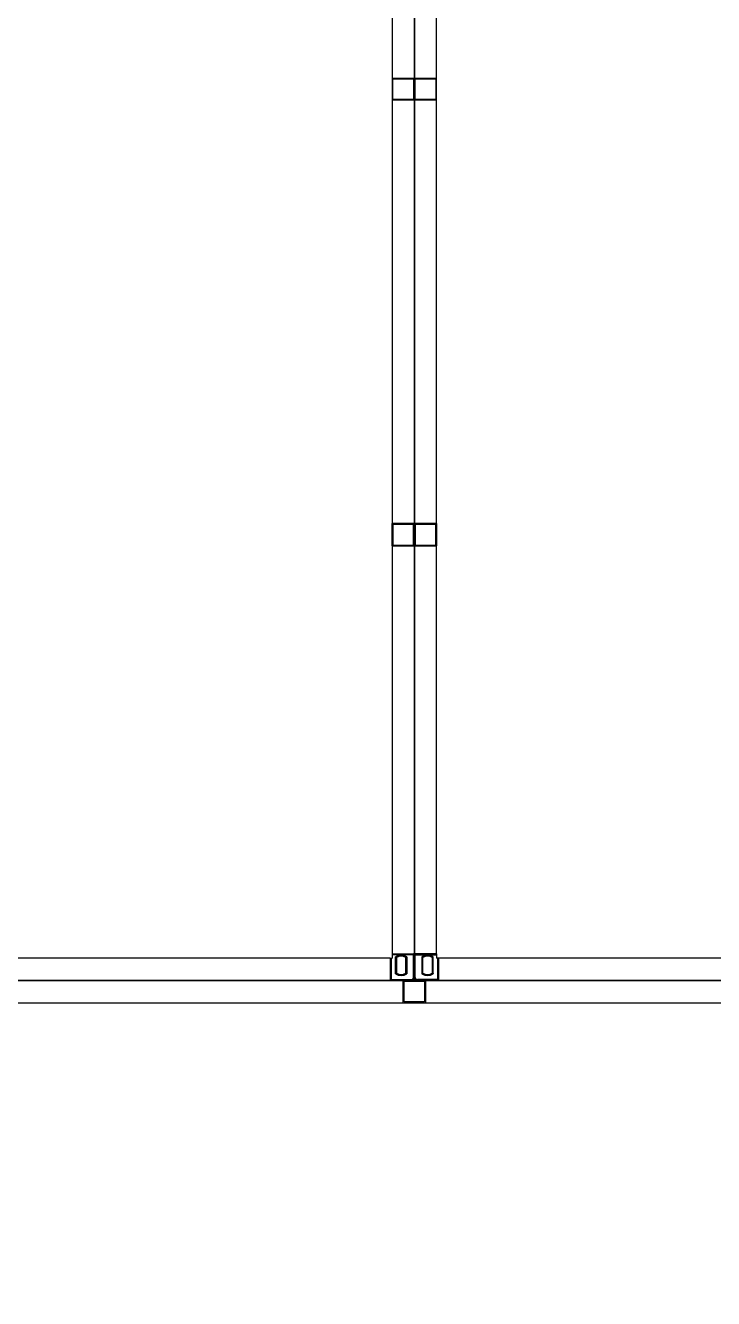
# Model space of a CAD drawing. Header units: millimetres. Extents: x -300 to 383236, y -195106 to -144646.
# Drawn here: x 377914 to 378192, y -150126 to -149612 of the extents above; entities that cross this region are included whole.
import ezdxf

# ---------------------------------------------------------------- set-up
doc = ezdxf.new("R2010")
doc.units = ezdxf.units.MM
doc.header["$LTSCALE"] = 60

# ---------------------------------------------------------------- blocks, each defined once
blk = doc.blocks.new('KEY PLAN_NEW')
at = {"color": 253}
for p, q in [((-1226.86, -1135.5), (-1226.86, -1428.38)), ((-1220.86, -1428.38), (-1220.86, -1135.5)), ((-1226.86, -1310.44), (-1226.86, -1313.44)), ((-1226.86, -1310.44), (-1223.86, -1310.44)), ((-1226.74, -1313.32), (-1226.74, -1310.56)), ((-1226.74, -1310.56), (-1223.98, -1310.56)), ((-1223.98, -1310.56), (-1223.98, -1313.32)), ((-1223.98, -1310.56), (-1223.98, -1313.32)), ((-1223.86, -1313.44), (-1223.86, -1310.44)), ((-1223.86, -1310.44), (-1223.86, -1313.44)), ((-1223.86, -1310.44), (-1220.86, -1310.44)), ((-1223.74, -1313.32), (-1223.74, -1310.56)), ((-1223.74, -1310.56), (-1220.98, -1310.56)), ((-1220.98, -1310.56), (-1220.98, -1313.32)), ((-1220.98, -1310.56), (-1220.98, -1313.32)), ((-1220.86, -1313.44), (-1220.86, -1310.44)), ((-1223.86, -1313.44), (-1226.86, -1313.44)), ((-1223.98, -1313.32), (-1226.74, -1313.32)), ((-1220.86, -1313.44), (-1223.86, -1313.44)), ((-1220.98, -1313.32), (-1223.74, -1313.32)), ((-1226.86, -1373.44), (-1226.86, -1370.44)), ((-1223.86, -1370.44), (-1226.86, -1370.44)), ((-1223.98, -1370.56), (-1226.74, -1370.56)), ((-1226.74, -1370.56), (-1226.74, -1373.32)), ((-1223.98, -1373.32), (-1223.98, -1370.56)), ((-1223.98, -1373.32), (-1223.98, -1370.56)), ((-1223.86, -1370.44), (-1223.86, -1373.44)), ((-1223.86, -1373.44), (-1223.86, -1370.44)), ((-1220.86, -1370.44), (-1223.86, -1370.44)), ((-1220.98, -1370.56), (-1223.74, -1370.56)), ((-1223.74, -1370.56), (-1223.74, -1373.32)), ((-1220.98, -1373.32), (-1220.98, -1370.56)), ((-1220.98, -1373.32), (-1220.98, -1370.56)), ((-1220.86, -1370.44), (-1220.86, -1373.44)), ((-1226.86, -1373.44), (-1223.86, -1373.44)), ((-1226.74, -1373.32), (-1223.98, -1373.32)), ((-1223.86, -1373.44), (-1220.86, -1373.44)), ((-1223.74, -1373.32), (-1220.98, -1373.32)), ((-1227.1, -1428.94), (-1280.62, -1428.94)), ((-1227.1, -1428.94), (-1226.86, -1428.94)), ((-1226.86, -1428.38), (-1226.86, -1428.94)), ((-1220.86, -1428.38), (-1220.86, -1428.94)), ((-1220.62, -1428.94), (-1220.86, -1428.94)), ((-1167.1, -1428.94), (-1220.62, -1428.94)), ((-1225.36, -1434.94), (-1225.36, -1431.94)), ((-1222.36, -1431.94), (-1225.36, -1431.94)), ((-1225.24, -1432.06), (-1222.48, -1432.06)), ((-1225.24, -1432.06), (-1222.48, -1432.06)), ((-1225.24, -1434.82), (-1225.24, -1432.06)), ((-1222.48, -1432.06), (-1222.48, -1434.82)), ((-1222.36, -1431.94), (-1222.36, -1434.94)), ((-1280.3, -1434.94), (-987.42, -1434.94)), ((-1225.36, -1434.94), (-1222.36, -1434.94)), ((-1222.48, -1434.82), (-1225.24, -1434.82))]:
    blk.add_line(p, q, dxfattribs=at)
at = {"color": 253, "linetype": 'Continuous'}
for p, q in [((-1227.1, -1428.94), (-1227.1, -1431.94)), ((-1226.98, -1428.94), (-1226.98, -1431.82)), ((-1226.86, -1428.38), (-1223.86, -1428.38)), ((-1223.98, -1428.5), (-1226.86, -1428.5)), ((-1226.4, -1431.04), (-1226.4, -1428.78)), ((-1226.28, -1428.85), (-1226.28, -1430.98)), ((-1225.01, -1430.98), (-1225.01, -1428.85)), ((-1224.89, -1428.78), (-1224.89, -1431.04)), ((-1223.98, -1428.38), (-1223.98, -1428.5)), ((-1223.98, -1428.5), (-1223.86, -1428.5)), ((-1223.98, -1431.53), (-1223.98, -1428.5)), ((-1220.86, -1428.38), (-1223.86, -1428.38)), ((-1223.74, -1428.5), (-1223.86, -1428.5)), ((-1223.74, -1428.38), (-1223.74, -1428.5)), ((-1223.74, -1428.5), (-1220.86, -1428.5)), ((-1223.74, -1431.53), (-1223.74, -1428.5)), ((-1222.84, -1428.78), (-1222.84, -1431.04)), ((-1222.72, -1430.98), (-1222.72, -1428.85)), ((-1221.45, -1428.85), (-1221.45, -1430.98)), ((-1221.33, -1431.04), (-1221.33, -1428.78)), ((-1220.74, -1428.94), (-1220.74, -1431.82)), ((-1220.62, -1428.94), (-1220.62, -1431.94)), ((-1227.1, -1431.82), (-1226.98, -1431.82)), ((-1226.98, -1431.94), (-1226.98, -1431.82)), ((-1226.98, -1431.82), (-1224.27, -1431.82)), ((-1224.27, -1431.82), (-1224.27, -1431.94)), ((-1223.98, -1431.53), (-1223.86, -1431.53)), ((-1223.98, -1431.82), (-1223.98, -1431.82)), ((-1223.98, -1431.82), (-1223.98, -1431.82)), ((-1223.74, -1431.53), (-1223.86, -1431.53)), ((-1223.74, -1431.82), (-1223.74, -1431.82)), ((-1223.74, -1431.82), (-1223.74, -1431.82)), ((-1223.45, -1431.82), (-1223.45, -1431.94)), ((-1220.74, -1431.82), (-1223.45, -1431.82)), ((-1220.74, -1431.94), (-1220.74, -1431.82)), ((-1220.62, -1431.82), (-1220.74, -1431.82))]:
    blk.add_line(p, q, dxfattribs=at)
at = {"color": 253}
for points in [[(-1283.86, -1131.94), (-1223.86, -1131.94), (-1223.86, -1431.94), (-1283.86, -1431.94)], [(-1223.86, -1131.94), (-1163.86, -1131.94), (-1163.86, -1431.94), (-1223.86, -1431.94)], [(-1283.86, -1491.94), (-1283.86, -1431.94), (-983.86, -1431.94), (-983.86, -1491.94)]]:
    blk.add_lwpolyline(points, close=True, dxfattribs=at)
at = {"color": 253, "linetype": 'Continuous'}
for centre, radius, start, end in [((-1225.64, -1429.91), 1.36, 56.2792, 123.7208), ((-1225.64, -1429.91), 1.24, 59.1964, 120.8036), ((-1223.98, -1428.5), 0.12, 0, 90), ((-1223.74, -1428.5), 0.12, 90, 180), ((-1222.08, -1429.91), 1.36, 56.2792, 123.7208), ((-1222.08, -1429.91), 1.24, 59.1964, 120.8036), ((-1225.64, -1429.91), 1.36, 236.2792, 303.7208), ((-1225.64, -1429.91), 1.24, 239.1964, 300.8036), ((-1222.08, -1429.91), 1.36, 236.2792, 303.7208), ((-1222.08, -1429.91), 1.24, 239.1964, 300.8036), ((-1226.98, -1431.82), 0.12, 180, 270), ((-1224.27, -1431.53), 0.41, 270, 0), ((-1224.27, -1431.53), 0.29, 270, 0), ((-1223.45, -1431.53), 0.41, 180, 270), ((-1223.45, -1431.53), 0.29, 180, 270), ((-1220.74, -1431.82), 0.12, 270, 0)]:
    blk.add_arc(centre, radius, start, end, dxfattribs=at)
for points, knots in [([(-1226.28, -1428.85), (-1226.28, -1428.85, 46), (-1226.28, -1428.85, 46), (-1226.28, -1428.85, 46), (-1226.28, -1428.85, 46), (-1226.28, -1428.85, 46), (-1226.28, -1428.85, 46), (-1226.28, -1428.85, 46), (-1226.28, -1428.85, 46), (-1226.28, -1428.85, 46), (-1226.28, -1428.84, 46), (-1226.29, -1428.84, 46), (-1226.29, -1428.84, 46), (-1226.29, -1428.84, 46), (-1226.29, -1428.84, 46), (-1226.29, -1428.84, 46), (-1226.3, -1428.84, 46), (-1226.3, -1428.84, 46), (-1226.3, -1428.84, 46), (-1226.3, -1428.84, 46), (-1226.3, -1428.83, 46), (-1226.3, -1428.83, 46), (-1226.31, -1428.83, 46), (-1226.31, -1428.83, 46), (-1226.32, -1428.83, 46), (-1226.32, -1428.83, 46), (-1226.32, -1428.82, 46), (-1226.32, -1428.82, 46), (-1226.32, -1428.82, 46), (-1226.32, -1428.82, 46), (-1226.33, -1428.82, 46), (-1226.33, -1428.82, 46), (-1226.34, -1428.82, 46), (-1226.34, -1428.81, 46), (-1226.35, -1428.81, 46), (-1226.35, -1428.81, 46), (-1226.35, -1428.81, 46), (-1226.35, -1428.81, 46), (-1226.36, -1428.8, 46), (-1226.36, -1428.8, 46), (-1226.36, -1428.8, 46), (-1226.36, -1428.8, 46), (-1226.37, -1428.8, 46), (-1226.37, -1428.8, 46), (-1226.38, -1428.79, 46), (-1226.38, -1428.79, 46), (-1226.39, -1428.79, 46), (-1226.39, -1428.79, 46), (-1226.39, -1428.78, 46), (-1226.39, -1428.78, 46), (-1226.39, -1428.78, 46), (-1226.4, -1428.78, 46), (-1226.4, -1428.78, 46), (-1226.4, -1428.78, 46)], [0, 0, 0, 0, 0.06206, 0.12459, 0.12459, 0.155854, 0.155854, 0.171487, 0.171487, 0.187119, 0.187119, 0.249648, 0.249648, 0.312178, 0.312178, 0.343442, 0.343442, 0.359075, 0.359075, 0.374707, 0.374707, 0.437236, 0.437236, 0.499766, 0.499766, 0.53103, 0.53103, 0.546663, 0.546663, 0.562295, 0.562295, 0.624824, 0.624824, 0.687353, 0.687353, 0.749883, 0.749883, 0.765515, 0.765515, 0.781147, 0.781147, 0.812412, 0.812412, 0.874941, 0.874941, 0.937471, 0.937471, 0.968735, 0.968735, 0.984368, 0.992184, 0.992184, 1, 1, 1, 1]), ([(-1224.89, -1428.78), (-1224.89, -1428.78, 46), (-1224.89, -1428.78, 46), (-1224.89, -1428.78, 46), (-1224.89, -1428.78, 46), (-1224.89, -1428.78, 46), (-1224.89, -1428.79, 46), (-1224.9, -1428.79, 46), (-1224.9, -1428.79, 46), (-1224.91, -1428.79, 46), (-1224.91, -1428.8, 46), (-1224.92, -1428.8, 46), (-1224.92, -1428.8, 46), (-1224.92, -1428.8, 46), (-1224.93, -1428.8, 46), (-1224.93, -1428.8, 46), (-1224.93, -1428.81, 46), (-1224.93, -1428.81, 46), (-1224.93, -1428.81, 46), (-1224.94, -1428.81, 46), (-1224.94, -1428.81, 46), (-1224.95, -1428.82, 46), (-1224.95, -1428.82, 46), (-1224.96, -1428.82, 46), (-1224.96, -1428.82, 46), (-1224.96, -1428.82, 46), (-1224.96, -1428.82, 46), (-1224.96, -1428.82, 46), (-1224.97, -1428.83, 46), (-1224.97, -1428.83, 46), (-1224.97, -1428.83, 46), (-1224.97, -1428.83, 46), (-1224.98, -1428.83, 46), (-1224.98, -1428.83, 46), (-1224.99, -1428.84, 46), (-1224.99, -1428.84, 46), (-1224.99, -1428.84, 46), (-1224.99, -1428.84, 46), (-1224.99, -1428.84, 46), (-1224.99, -1428.84, 46), (-1224.99, -1428.84, 46), (-1224.99, -1428.84, 46), (-1225, -1428.84, 46), (-1225, -1428.84, 46), (-1225, -1428.85, 46), (-1225, -1428.85, 46), (-1225, -1428.85, 46), (-1225, -1428.85, 46), (-1225, -1428.85, 46), (-1225, -1428.85, 46), (-1225.01, -1428.85, 46), (-1225.01, -1428.85, 46), (-1225.01, -1428.85, 46), (-1225.01, -1428.85, 46)], [0, 0, 0, 0, 0.00782, 0.00782, 0.015639, 0.031279, 0.031279, 0.062557, 0.062557, 0.125114, 0.125114, 0.187671, 0.187671, 0.21895, 0.21895, 0.234589, 0.234589, 0.250228, 0.250228, 0.312785, 0.312785, 0.375342, 0.375342, 0.437899, 0.437899, 0.453538, 0.453538, 0.469178, 0.469178, 0.500456, 0.500456, 0.563013, 0.563013, 0.62557, 0.62557, 0.641209, 0.641209, 0.656849, 0.656849, 0.688127, 0.688127, 0.750684, 0.750684, 0.813241, 0.813241, 0.828881, 0.828881, 0.84452, 0.84452, 0.875798, 0.875798, 0.938355, 1, 1, 1, 1]), ([(-1222.84, -1428.78), (-1222.84, -1428.78, 46), (-1222.84, -1428.78, 46), (-1222.83, -1428.78, 46), (-1222.83, -1428.78, 46), (-1222.83, -1428.78, 46), (-1222.83, -1428.79, 46), (-1222.83, -1428.79, 46), (-1222.82, -1428.79, 46), (-1222.82, -1428.79, 46), (-1222.81, -1428.8, 46), (-1222.81, -1428.8, 46), (-1222.8, -1428.8, 46), (-1222.8, -1428.8, 46), (-1222.8, -1428.8, 46), (-1222.8, -1428.8, 46), (-1222.79, -1428.81, 46), (-1222.79, -1428.81, 46), (-1222.79, -1428.81, 46), (-1222.79, -1428.81, 46), (-1222.78, -1428.81, 46), (-1222.78, -1428.82, 46), (-1222.77, -1428.82, 46), (-1222.77, -1428.82, 46), (-1222.76, -1428.82, 46), (-1222.76, -1428.82, 46), (-1222.76, -1428.82, 46), (-1222.76, -1428.82, 46), (-1222.76, -1428.83, 46), (-1222.76, -1428.83, 46), (-1222.75, -1428.83, 46), (-1222.75, -1428.83, 46), (-1222.74, -1428.83, 46), (-1222.74, -1428.83, 46), (-1222.74, -1428.84, 46), (-1222.74, -1428.84, 46), (-1222.74, -1428.84, 46), (-1222.74, -1428.84, 46), (-1222.73, -1428.84, 46), (-1222.73, -1428.84, 46), (-1222.73, -1428.84, 46), (-1222.73, -1428.84, 46), (-1222.73, -1428.84, 46), (-1222.72, -1428.84, 46), (-1222.72, -1428.85, 46), (-1222.72, -1428.85, 46), (-1222.72, -1428.85, 46), (-1222.72, -1428.85, 46), (-1222.72, -1428.85, 46), (-1222.72, -1428.85, 46), (-1222.72, -1428.85, 46), (-1222.72, -1428.85, 46), (-1222.72, -1428.85, 46), (-1222.72, -1428.85, 46)], [0, 0, 0, 0, 0.00782, 0.00782, 0.015639, 0.031279, 0.031279, 0.062557, 0.062557, 0.125114, 0.125114, 0.187671, 0.187671, 0.21895, 0.21895, 0.234589, 0.234589, 0.250228, 0.250228, 0.312785, 0.312785, 0.375342, 0.375342, 0.437899, 0.437899, 0.453538, 0.453538, 0.469178, 0.469178, 0.500456, 0.500456, 0.563013, 0.563013, 0.62557, 0.62557, 0.641209, 0.641209, 0.656849, 0.656849, 0.688127, 0.688127, 0.750684, 0.750684, 0.813241, 0.813241, 0.828881, 0.828881, 0.84452, 0.84452, 0.875798, 0.875798, 0.938355, 1, 1, 1, 1]), ([(-1221.45, -1428.85), (-1221.45, -1428.85, 46), (-1221.45, -1428.85, 46), (-1221.45, -1428.85, 46), (-1221.44, -1428.85, 46), (-1221.44, -1428.85, 46), (-1221.44, -1428.85, 46), (-1221.44, -1428.85, 46), (-1221.44, -1428.85, 46), (-1221.44, -1428.85, 46), (-1221.44, -1428.84, 46), (-1221.44, -1428.84, 46), (-1221.43, -1428.84, 46), (-1221.43, -1428.84, 46), (-1221.43, -1428.84, 46), (-1221.43, -1428.84, 46), (-1221.43, -1428.84, 46), (-1221.43, -1428.84, 46), (-1221.43, -1428.84, 46), (-1221.43, -1428.84, 46), (-1221.42, -1428.83, 46), (-1221.42, -1428.83, 46), (-1221.41, -1428.83, 46), (-1221.41, -1428.83, 46), (-1221.41, -1428.83, 46), (-1221.41, -1428.83, 46), (-1221.4, -1428.82, 46), (-1221.4, -1428.82, 46), (-1221.4, -1428.82, 46), (-1221.4, -1428.82, 46), (-1221.4, -1428.82, 46), (-1221.39, -1428.82, 46), (-1221.39, -1428.82, 46), (-1221.38, -1428.81, 46), (-1221.38, -1428.81, 46), (-1221.37, -1428.81, 46), (-1221.37, -1428.81, 46), (-1221.37, -1428.81, 46), (-1221.37, -1428.8, 46), (-1221.37, -1428.8, 46), (-1221.36, -1428.8, 46), (-1221.36, -1428.8, 46), (-1221.36, -1428.8, 46), (-1221.35, -1428.8, 46), (-1221.35, -1428.79, 46), (-1221.34, -1428.79, 46), (-1221.34, -1428.79, 46), (-1221.33, -1428.79, 46), (-1221.33, -1428.78, 46), (-1221.33, -1428.78, 46), (-1221.33, -1428.78, 46), (-1221.33, -1428.78, 46), (-1221.33, -1428.78, 46), (-1221.33, -1428.78, 46)], [0, 0, 0, 0, 0.06206, 0.12459, 0.12459, 0.155854, 0.155854, 0.171487, 0.171487, 0.187119, 0.187119, 0.249648, 0.249648, 0.312178, 0.312178, 0.343442, 0.343442, 0.359075, 0.359075, 0.374707, 0.374707, 0.437236, 0.437236, 0.499766, 0.499766, 0.53103, 0.53103, 0.546663, 0.546663, 0.562295, 0.562295, 0.624824, 0.624824, 0.687353, 0.687353, 0.749883, 0.749883, 0.765515, 0.765515, 0.781147, 0.781147, 0.812412, 0.812412, 0.874941, 0.874941, 0.937471, 0.937471, 0.968735, 0.968735, 0.984368, 0.992184, 0.992184, 1, 1, 1, 1]), ([(-1226.28, -1430.98), (-1226.28, -1430.98, 46), (-1226.28, -1430.98, 46), (-1226.28, -1430.98, 46), (-1226.28, -1430.98, 46), (-1226.28, -1430.98, 46), (-1226.28, -1430.98, 46), (-1226.28, -1430.98, 46), (-1226.28, -1430.98, 46), (-1226.28, -1430.98, 46), (-1226.28, -1430.98, 46), (-1226.29, -1430.98, 46), (-1226.29, -1430.99, 46), (-1226.29, -1430.99, 46), (-1226.29, -1430.99, 46), (-1226.29, -1430.99, 46), (-1226.3, -1430.99, 46), (-1226.3, -1430.99, 46), (-1226.3, -1430.99, 46), (-1226.3, -1430.99, 46), (-1226.3, -1430.99, 46), (-1226.3, -1430.99, 46), (-1226.31, -1431, 46), (-1226.31, -1431, 46), (-1226.32, -1431, 46), (-1226.32, -1431, 46), (-1226.32, -1431, 46), (-1226.32, -1431, 46), (-1226.32, -1431, 46), (-1226.32, -1431, 46), (-1226.33, -1431.01, 46), (-1226.33, -1431.01, 46), (-1226.34, -1431.01, 46), (-1226.34, -1431.01, 46), (-1226.35, -1431.02, 46), (-1226.35, -1431.02, 46), (-1226.35, -1431.02, 46), (-1226.35, -1431.02, 46), (-1226.36, -1431.02, 46), (-1226.36, -1431.02, 46), (-1226.36, -1431.03, 46), (-1226.36, -1431.03, 46), (-1226.37, -1431.03, 46), (-1226.37, -1431.03, 46), (-1226.38, -1431.03, 46), (-1226.38, -1431.04, 46), (-1226.39, -1431.04, 46), (-1226.39, -1431.04, 46), (-1226.39, -1431.04, 46), (-1226.39, -1431.04, 46), (-1226.39, -1431.04, 46), (-1226.4, -1431.04, 46), (-1226.4, -1431.04, 46), (-1226.4, -1431.04, 46)], [0, 0, 0, 0, 0.06206, 0.12459, 0.12459, 0.155854, 0.155854, 0.171487, 0.171487, 0.187119, 0.187119, 0.249648, 0.249648, 0.312178, 0.312178, 0.343442, 0.343442, 0.359075, 0.359075, 0.374707, 0.374707, 0.437236, 0.437236, 0.499766, 0.499766, 0.53103, 0.53103, 0.546663, 0.546663, 0.562295, 0.562295, 0.624824, 0.624824, 0.687353, 0.687353, 0.749883, 0.749883, 0.765515, 0.765515, 0.781147, 0.781147, 0.812412, 0.812412, 0.874941, 0.874941, 0.937471, 0.937471, 0.968735, 0.968735, 0.984368, 0.992184, 0.992184, 1, 1, 1, 1]), ([(-1224.89, -1431.04), (-1224.89, -1431.04, 46), (-1224.89, -1431.04, 46), (-1224.89, -1431.04, 46), (-1224.89, -1431.04, 46), (-1224.89, -1431.04, 46), (-1224.89, -1431.04, 46), (-1224.9, -1431.04, 46), (-1224.9, -1431.04, 46), (-1224.91, -1431.03, 46), (-1224.91, -1431.03, 46), (-1224.92, -1431.03, 46), (-1224.92, -1431.03, 46), (-1224.92, -1431.03, 46), (-1224.93, -1431.02, 46), (-1224.93, -1431.02, 46), (-1224.93, -1431.02, 46), (-1224.93, -1431.02, 46), (-1224.93, -1431.02, 46), (-1224.94, -1431.02, 46), (-1224.94, -1431.01, 46), (-1224.95, -1431.01, 46), (-1224.95, -1431.01, 46), (-1224.96, -1431.01, 46), (-1224.96, -1431, 46), (-1224.96, -1431, 46), (-1224.96, -1431, 46), (-1224.96, -1431, 46), (-1224.97, -1431, 46), (-1224.97, -1431, 46), (-1224.97, -1431, 46), (-1224.97, -1431, 46), (-1224.98, -1430.99, 46), (-1224.98, -1430.99, 46), (-1224.99, -1430.99, 46), (-1224.99, -1430.99, 46), (-1224.99, -1430.99, 46), (-1224.99, -1430.99, 46), (-1224.99, -1430.99, 46), (-1224.99, -1430.99, 46), (-1224.99, -1430.99, 46), (-1224.99, -1430.99, 46), (-1225, -1430.98, 46), (-1225, -1430.98, 46), (-1225, -1430.98, 46), (-1225, -1430.98, 46), (-1225, -1430.98, 46), (-1225, -1430.98, 46), (-1225, -1430.98, 46), (-1225, -1430.98, 46), (-1225.01, -1430.98, 46), (-1225.01, -1430.98, 46), (-1225.01, -1430.98, 46), (-1225.01, -1430.98, 46)], [0, 0, 0, 0, 0.00782, 0.00782, 0.015639, 0.031279, 0.031279, 0.062557, 0.062557, 0.125114, 0.125114, 0.187671, 0.187671, 0.21895, 0.21895, 0.234589, 0.234589, 0.250228, 0.250228, 0.312785, 0.312785, 0.375342, 0.375342, 0.437899, 0.437899, 0.453538, 0.453538, 0.469178, 0.469178, 0.500456, 0.500456, 0.563013, 0.563013, 0.62557, 0.62557, 0.641209, 0.641209, 0.656849, 0.656849, 0.688127, 0.688127, 0.750684, 0.750684, 0.813241, 0.813241, 0.828881, 0.828881, 0.84452, 0.84452, 0.875798, 0.875798, 0.938355, 1, 1, 1, 1]), ([(-1222.84, -1431.04), (-1222.84, -1431.04, 46), (-1222.84, -1431.04, 46), (-1222.83, -1431.04, 46), (-1222.83, -1431.04, 46), (-1222.83, -1431.04, 46), (-1222.83, -1431.04, 46), (-1222.83, -1431.04, 46), (-1222.82, -1431.04, 46), (-1222.82, -1431.03, 46), (-1222.81, -1431.03, 46), (-1222.81, -1431.03, 46), (-1222.8, -1431.03, 46), (-1222.8, -1431.03, 46), (-1222.8, -1431.02, 46), (-1222.8, -1431.02, 46), (-1222.79, -1431.02, 46), (-1222.79, -1431.02, 46), (-1222.79, -1431.02, 46), (-1222.79, -1431.02, 46), (-1222.78, -1431.01, 46), (-1222.78, -1431.01, 46), (-1222.77, -1431.01, 46), (-1222.77, -1431.01, 46), (-1222.76, -1431, 46), (-1222.76, -1431, 46), (-1222.76, -1431, 46), (-1222.76, -1431, 46), (-1222.76, -1431, 46), (-1222.76, -1431, 46), (-1222.75, -1431, 46), (-1222.75, -1431, 46), (-1222.74, -1430.99, 46), (-1222.74, -1430.99, 46), (-1222.74, -1430.99, 46), (-1222.74, -1430.99, 46), (-1222.74, -1430.99, 46), (-1222.74, -1430.99, 46), (-1222.73, -1430.99, 46), (-1222.73, -1430.99, 46), (-1222.73, -1430.99, 46), (-1222.73, -1430.99, 46), (-1222.73, -1430.98, 46), (-1222.72, -1430.98, 46), (-1222.72, -1430.98, 46), (-1222.72, -1430.98, 46), (-1222.72, -1430.98, 46), (-1222.72, -1430.98, 46), (-1222.72, -1430.98, 46), (-1222.72, -1430.98, 46), (-1222.72, -1430.98, 46), (-1222.72, -1430.98, 46), (-1222.72, -1430.98, 46), (-1222.72, -1430.98, 46)], [0, 0, 0, 0, 0.00782, 0.00782, 0.015639, 0.031279, 0.031279, 0.062557, 0.062557, 0.125114, 0.125114, 0.187671, 0.187671, 0.21895, 0.21895, 0.234589, 0.234589, 0.250228, 0.250228, 0.312785, 0.312785, 0.375342, 0.375342, 0.437899, 0.437899, 0.453538, 0.453538, 0.469178, 0.469178, 0.500456, 0.500456, 0.563013, 0.563013, 0.62557, 0.62557, 0.641209, 0.641209, 0.656849, 0.656849, 0.688127, 0.688127, 0.750684, 0.750684, 0.813241, 0.813241, 0.828881, 0.828881, 0.84452, 0.84452, 0.875798, 0.875798, 0.938355, 1, 1, 1, 1]), ([(-1221.45, -1430.98), (-1221.45, -1430.98, 46), (-1221.45, -1430.98, 46), (-1221.45, -1430.98, 46), (-1221.44, -1430.98, 46), (-1221.44, -1430.98, 46), (-1221.44, -1430.98, 46), (-1221.44, -1430.98, 46), (-1221.44, -1430.98, 46), (-1221.44, -1430.98, 46), (-1221.44, -1430.98, 46), (-1221.44, -1430.98, 46), (-1221.43, -1430.99, 46), (-1221.43, -1430.99, 46), (-1221.43, -1430.99, 46), (-1221.43, -1430.99, 46), (-1221.43, -1430.99, 46), (-1221.43, -1430.99, 46), (-1221.43, -1430.99, 46), (-1221.43, -1430.99, 46), (-1221.42, -1430.99, 46), (-1221.42, -1430.99, 46), (-1221.41, -1431, 46), (-1221.41, -1431, 46), (-1221.41, -1431, 46), (-1221.41, -1431, 46), (-1221.4, -1431, 46), (-1221.4, -1431, 46), (-1221.4, -1431, 46), (-1221.4, -1431, 46), (-1221.4, -1431.01, 46), (-1221.39, -1431.01, 46), (-1221.39, -1431.01, 46), (-1221.38, -1431.01, 46), (-1221.38, -1431.02, 46), (-1221.37, -1431.02, 46), (-1221.37, -1431.02, 46), (-1221.37, -1431.02, 46), (-1221.37, -1431.02, 46), (-1221.37, -1431.02, 46), (-1221.36, -1431.03, 46), (-1221.36, -1431.03, 46), (-1221.36, -1431.03, 46), (-1221.35, -1431.03, 46), (-1221.35, -1431.03, 46), (-1221.34, -1431.04, 46), (-1221.34, -1431.04, 46), (-1221.33, -1431.04, 46), (-1221.33, -1431.04, 46), (-1221.33, -1431.04, 46), (-1221.33, -1431.04, 46), (-1221.33, -1431.04, 46), (-1221.33, -1431.04, 46), (-1221.33, -1431.04, 46)], [0, 0, 0, 0, 0.06206, 0.12459, 0.12459, 0.155854, 0.155854, 0.171487, 0.171487, 0.187119, 0.187119, 0.249648, 0.249648, 0.312178, 0.312178, 0.343442, 0.343442, 0.359075, 0.359075, 0.374707, 0.374707, 0.437236, 0.437236, 0.499766, 0.499766, 0.53103, 0.53103, 0.546663, 0.546663, 0.562295, 0.562295, 0.624824, 0.624824, 0.687353, 0.687353, 0.749883, 0.749883, 0.765515, 0.765515, 0.781147, 0.781147, 0.812412, 0.812412, 0.874941, 0.874941, 0.937471, 0.937471, 0.968735, 0.968735, 0.984368, 0.992184, 0.992184, 1, 1, 1, 1])]:
    blk.add_open_spline(points, degree=3, knots=knots, dxfattribs=at)

msp = doc.modelspace()

# ---------------------------------------------------------------- block references
at = {"xscale": 3, "yscale": 3, "zscale": 3}
msp.add_blockref('KEY PLAN_NEW', (381742.71, -145702.13), dxfattribs=at)

doc.saveas('drawing.dxf')
